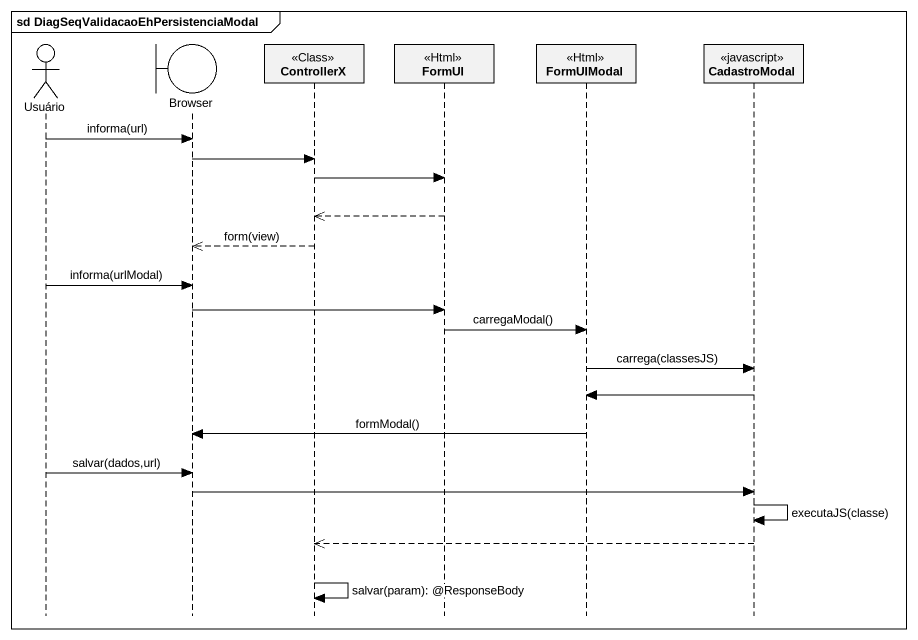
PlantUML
@startuml
mainframe sd DiagSeqValidacaoEhPersistenciaModal
hide footbox
actor Usuário
boundary Browser
participant ControllerX <<Class>>
participant FormUI <<Html>>
participant FormUIModal <<Html>>
participant CadastroModal <<javascript>>

Usuário -> Browser : informa(url)
Browser -> ControllerX
ControllerX -> FormUI
FormUI -->> ControllerX
ControllerX -->> Browser : form(view)
Usuário -> Browser : informa(urlModal)
Browser -> FormUI
FormUI -> FormUIModal : carregaModal()
FormUIModal -> CadastroModal : carrega(classesJS)
CadastroModal -> FormUIModal
FormUIModal -> Browser : formModal()
Usuário -> Browser : salvar(dados,url)
Browser -> CadastroModal
CadastroModal -> CadastroModal : executaJS(classe)
CadastroModal -->> ControllerX
ControllerX -> ControllerX : salvar(param): @ResponseBody
@enduml
